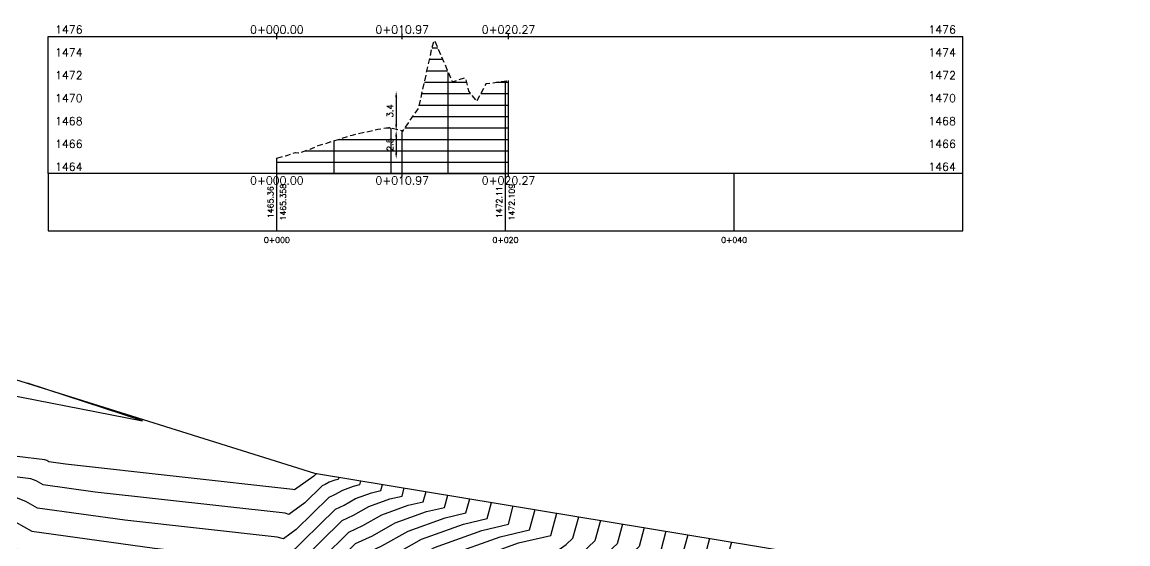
# Model space of a CAD drawing. Header units: metres. Extents: x 419533 to 423558, y 4805342 to 4807578.
# Drawn here: x 419631 to 419727.7, y 4805581.1 to 4805626.8 of the extents above; entities that cross this region are included whole.
import ezdxf

# ---------------------------------------------------------------- set-up
doc = ezdxf.new("R2010")
doc.units = ezdxf.units.M
doc.linetypes.add('DASHED', pattern=[0.75, 0.5, -0.25])
doc.linetypes.add('PHANTOM', pattern=[2.5, 1.25, -0.25, 0.25, -0.25, 0.25, -0.25])
for name, color, linetype in [('C-ROAD-PROF', 1, 'DASHED'), ('C-ROAD-PROF-GRID-GEOM', 5, 'Continuous'), ('C-ROAD-PROF-GRID-MAJR', 8, 'Continuous'), ('C-ROAD-PROF-GRID-MINR', 8, 'Continuous'), ('C-ROAD-PROF-TEXT', 11, 'Continuous'), ('C-ROAD-PROF-TICK', 7, 'Continuous'), ('C-ROAD-PROF-TTLB', 5, 'Continuous'), ('C-TINN-BNDY', 110, 'Continuous'), ('C-TOPO-MAJR', 9, 'Continuous'), ('C-TOPO-MINR', 8, 'Continuous'), ('LS', 7, 'Continuous')]:
    doc.layers.add(name, color=color, linetype=linetype)
doc.styles.get("Standard").update_dxf_attribs({"font": 'simplex.shx'})
doc.dimstyles.new('TFO75', dxfattribs={"dimscale": 3, "dimtxt": 0.18, "dimasz": 0.18, "dimexe": 0.18, "dimexo": 0.0625, "dimgap": 0.09, "dimtad": 1, "dimdec": 1, "dimzin": 0, "dimdsep": 46, "dimtxsty": 'Standard', "dimcen": 0.09, "dimse1": 1, "dimse2": 1, "dimclrd": 3, "dimclre": 3, "dimclrt": 1, "dimadec": 4, "dimazin": 0, "dimtfac": 1, "dimtdec": 1, "dimtmove": 0, "dimatfit": 3, "dimfxl": 1, "dimtolj": 1, "dimtzin": 0, "dimarcsym": 0})

# ---------------------------------------------------------------- blocks, each defined once
blk = doc.blocks.new('*D5')
at = {"color": 3, "lineweight": -2, "transparency": 16777216}
blk.add_line((419663.692, 4805620.175), (419663.692, 4805617.827), dxfattribs=at)
at = {"color": 3, "transparency": 16777216}
for points in [[(419663.602, 4805620.175), (419663.782, 4805620.175), (419663.692, 4805620.715)], [(419663.602, 4805617.827), (419663.782, 4805617.827), (419663.692, 4805617.287)]]:
    blk.add_solid(points, dxfattribs=at)
at = {"layer": 'Defpoints', "color": 0, "transparency": 16777216}
for p in [(419673.523, 4805620.715), (419663.692, 4805617.287), (419664.219, 4805617.287)]:
    blk.add_point(p, dxfattribs=at)
at = {"color": 1, "transparency": 16777216, "insert": (419663.152, 4805619.001), "char_height": 0.54, "attachment_point": 5, "rotation": 90}
blk.add_mtext('\\A1;3.4', dxfattribs=at)
blk = doc.blocks.new('*D6')
at = {"color": 3, "lineweight": -2, "transparency": 16777216}
blk.add_line((419663.692, 4805616.747), (419663.692, 4805615.347), dxfattribs=at)
at = {"color": 3, "transparency": 16777216}
for points in [[(419663.602, 4805616.747), (419663.782, 4805616.747), (419663.692, 4805617.287)], [(419663.602, 4805615.347), (419663.782, 4805615.347), (419663.692, 4805614.807)]]:
    blk.add_solid(points, dxfattribs=at)
at = {"layer": 'Defpoints', "color": 0, "transparency": 16777216}
for p in [(419664.219, 4805617.287), (419653.252, 4805614.807), (419663.692, 4805614.807)]:
    blk.add_point(p, dxfattribs=at)
at = {"color": 1, "transparency": 16777216, "insert": (419663.152, 4805616.047), "char_height": 0.54, "attachment_point": 5, "rotation": 90}
blk.add_mtext('\\A1;2.5', dxfattribs=at)
blk = doc.blocks.new('AN75 +0 +0')
at = {"linetype": 'PHANTOM', "flags": 128}
for points in [[(0, -11.382), (0, 11.382)], [(-11.382, 0), (11.382, 0)]]:
    blk.add_lwpolyline(points, dxfattribs=at)
at = {"flags": 128}
blk.add_lwpolyline([(-6.382, -6.382), (-6.382, 6.382), (6.382, 6.382), (6.382, -6.382)], close=True, dxfattribs=at)
at = {"layer": 'LS', "insert": (-2.743, -0.436), "char_height": 0.51577, "width": 9.13592, "attachment_point": 1}
blk.add_mtext('AN75\\PBase +0 Leg +0', dxfattribs=at)
blk = doc.blocks.new('tower_bases_layout_1')
at = {"rotation": 19.1881891}
blk.add_blockref('AN75 +0 +0', (419617.36, 4805580.09, 1467.78), dxfattribs=at)
blk = doc.blocks.new('leg_extensions_profiles_1')
at = {"layer": 'C-TINN-BNDY', "color": 110, "linetype": 'Continuous', "lineweight": -3, "flags": 128}
blk.add_lwpolyline([(419983.088, 4805587.314), (419931.614, 4805571.724), (419885.859, 4805568.637), (419834.59, 4805547.054), (419779.054, 4805519.401), (419771.174, 4805516.393), (419709.288, 4805488.351), (419650.698, 4805487.567), (419649.298, 4805488.029), (419632.068, 4805498.6), (419600.036, 4805585.549), (419597.002, 4805589.758), (419597.002, 4805589.758), (419600.98, 4805595.327), (419605.484, 4805596.531), (419616.473, 4805598.666), (419620.512, 4805598.174), (419623.108, 4805597.789), (419656.556, 4805587.309), (419727.697, 4805575.559), (419825.469, 4805590.324), (419912.729, 4805606.796), (419924.853, 4805609.757), (419987.124, 4805626.76)], dxfattribs=at)
at = {"layer": 'C-TOPO-MAJR', "color": 9, "linetype": 'Continuous', "lineweight": -3, "flags": 128}
for points, elevation in [([(419660.579, 4805586.645), (419660.479, 4805586.277), (419659.939, 4805586.15), (419658.985, 4805585.806), (419658.301, 4805585.421), (419657.787, 4805585.182), (419654.935, 4805582.368), (419653.819, 4805581.556), (419653.284, 4805581.714), (419639.952, 4805583.205), (419632.316, 4805584.254), (419631.286, 4805584.833), (419630.464, 4805585.149)], 1465), ([(419630.791, 4805574.695), (419643.228, 4805572.802), (419649.078, 4805571.824), (419650.18, 4805571.516), (419652.821, 4805572.071), (419653.172, 4805572.703), (419660.705, 4805580.138), (419662.441, 4805580.942), (419664.747, 4805582.241), (419667.963, 4805583.402), (419669.784, 4805583.83), (419670.121, 4805585.069)], 1470), ([(419628.443, 4805564.71), (419635.003, 4805565.341), (419641.401, 4805564.271), (419641.755, 4805564.172), (419657.695, 4805567.521), (419659.815, 4805571.334), (419663.624, 4805575.093), (419666.581, 4805576.464), (419670.509, 4805578.676), (419675.194, 4805580.368), (419676.09, 4805580.437), (419677.936, 4805580.642), (419678.572, 4805581.081), (419679.154, 4805581.624), (419679.663, 4805583.493)], 1475), ([(419689.205, 4805581.917), (419688.797, 4805580.419), (419685.211, 4805577.078), (419681.296, 4805574.373), (419676.229, 4805573.81), (419671.291, 4805571.888), (419670.043, 4805571.117), (419667.075, 4805570.296), (419666.543, 4805570.049), (419666.457, 4805569.964), (419662.57, 4805562.972), (419646.364, 4805559.567), (419641.969, 4805556.905), (419638.914, 4805555.205), (419638.912, 4805555.202), (419636.493, 4805553.158), (419628.419, 4805552.27), (419627.478, 4805551.783), (419622.759, 4805551.592), (419623.048, 4805548.219), (419619.411, 4805539.456), (419617.188, 4805538.992)], 1480)]:
    blk.add_lwpolyline(points, dxfattribs=dict(at, elevation=elevation))
at = {"layer": 'C-TOPO-MINR', "color": 8, "linetype": 'Continuous', "lineweight": -3, "flags": 128}
for points, elevation in [([(419626.846, 4805594.735), (419641.508, 4805591.893), (419631.442, 4805595.178)], 1462), ([(419656.762, 4805587.275), (419656.757, 4805587.256), (419656.729, 4805587.25), (419656.68, 4805587.232), (419656.645, 4805587.212), (419656.619, 4805587.2), (419656.473, 4805587.056), (419654.8, 4805585.84), (419654.65, 4805585.884), (419634.768, 4805588.107), (419633.317, 4805588.307), (419633.122, 4805588.417), (419632.965, 4805588.477), (419630.536, 4805588.771)], 1463), ([(419658.67, 4805586.96), (419658.618, 4805586.767), (419658.334, 4805586.7), (419657.833, 4805586.519), (419657.473, 4805586.317), (419657.203, 4805586.191), (419655.704, 4805584.712), (419654.31, 4805583.698), (419653.967, 4805583.799), (419637.36, 4805585.656), (419632.817, 4805586.281), (419632.204, 4805586.625), (419631.715, 4805586.813), (419627.978, 4805587.266)], 1464), ([(419630.368, 4805583.042), (419631.816, 4805582.228), (419642.544, 4805580.754), (419652.601, 4805579.629), (419653.328, 4805579.415), (419654.166, 4805580.024), (419658.37, 4805584.173), (419659.129, 4805584.525), (419660.137, 4805585.093), (419661.544, 4805585.601), (419662.34, 4805585.788), (419662.487, 4805586.329)], 1466), ([(419629.45, 4805581.25), (419631.315, 4805580.202), (419645.136, 4805578.303), (419651.918, 4805577.545), (419652.838, 4805577.273), (419653.397, 4805577.68), (419658.954, 4805583.165), (419659.957, 4805583.629), (419661.29, 4805584.38), (419663.148, 4805585.051), (419664.201, 4805585.298), (419664.396, 4805586.014)], 1467), ([(419630.815, 4805578.176), (419647.728, 4805575.852), (419651.235, 4805575.46), (419652.347, 4805575.132), (419652.627, 4805575.335), (419659.538, 4805582.156), (419660.785, 4805582.734), (419662.442, 4805583.667), (419664.753, 4805584.502), (419666.062, 4805584.809), (419666.304, 4805585.699)], 1468), ([(419630.677, 4805576.361), (419648.364, 4805573.67), (419650.32, 4805573.401), (419650.552, 4805573.375), (419651.856, 4805572.99), (419651.858, 4805572.991), (419660.122, 4805581.147), (419661.613, 4805581.838), (419663.594, 4805582.954), (419666.358, 4805583.952), (419667.923, 4805584.319), (419668.212, 4805585.384)], 1469), ([(419630.906, 4805573.029), (419635.396, 4805572.345), (419647.542, 4805570.313), (419648.495, 4805570.048), (419653.796, 4805571.161), (419654.501, 4805572.429), (419661.289, 4805579.129), (419663.269, 4805580.046), (419665.899, 4805581.528), (419669.567, 4805582.853), (419671.644, 4805583.341), (419672.029, 4805584.753)], 1471), ([(419630.651, 4805571.153), (419631.482, 4805571.233), (419646.007, 4805568.803), (419646.81, 4805568.579), (419654.771, 4805570.251), (419655.829, 4805572.155), (419661.873, 4805578.12), (419664.097, 4805579.151), (419667.052, 4805580.815), (419671.172, 4805582.303), (419673.505, 4805582.851), (419673.938, 4805584.438)], 1472), ([(419629.915, 4805569.005), (419632.655, 4805569.269), (419644.472, 4805567.292), (419645.125, 4805567.11), (419655.746, 4805569.341), (419657.158, 4805571.881), (419662.457, 4805577.111), (419664.925, 4805578.255), (419668.204, 4805580.102), (419672.777, 4805581.754), (419675.366, 4805582.362), (419675.846, 4805584.123)], 1473), ([(419610.664, 4805556.7), (419613.862, 4805557.368), (419615.609, 4805561.576), (419615.097, 4805567.546), (419617.847, 4805567.658), (419616.57, 4805571.032), (419621.631, 4805568.922), (419624.464, 4805568.393), (419625.799, 4805568.33), (419626.663, 4805567.144), (419627.704, 4805566.801), (419629.179, 4805566.857), (419633.829, 4805567.305), (419642.937, 4805565.781), (419643.44, 4805565.641), (419656.72, 4805568.431), (419658.486, 4805571.608), (419663.04, 4805576.102), (419665.753, 4805577.359), (419669.356, 4805579.389), (419674.382, 4805581.204), (419677.227, 4805581.872), (419677.754, 4805583.808)], 1474), ([(419681.571, 4805583.177), (419681.082, 4805581.383), (419679.899, 4805580.281), (419678.608, 4805579.388), (419674.857, 4805578.972), (419674.344, 4805578.932), (419671.661, 4805577.963), (419667.409, 4805575.568), (419664.208, 4805574.085), (419661.143, 4805571.06), (419658.67, 4805566.611), (419640.07, 4805562.704), (419639.866, 4805562.76), (419636.176, 4805563.378), (419627.707, 4805562.562)], 1476), ([(419683.48, 4805582.862), (419683.011, 4805581.142), (419681.227, 4805579.48), (419679.28, 4805578.135), (419673.624, 4805577.506), (419673.494, 4805577.496), (419672.813, 4805577.25), (419668.236, 4805574.672), (419664.792, 4805573.076), (419662.472, 4805570.786), (419659.645, 4805565.701), (419638.385, 4805561.235), (419638.331, 4805561.25), (419637.35, 4805561.414), (419626.971, 4805560.414), (419626.555, 4805560.398), (419625.464, 4805559.834), (419618.928, 4805559.569), (419619.329, 4805554.897), (419616.637, 4805548.412), (419613.926, 4805547.846)], 1477), ([(419685.388, 4805582.547), (419684.94, 4805580.901), (419682.555, 4805578.679), (419679.952, 4805576.881), (419673.955, 4805576.215), (419672.134, 4805575.505), (419669.064, 4805573.776), (419665.375, 4805572.067), (419663.8, 4805570.512), (419660.62, 4805564.792), (419639.852, 4805560.428), (419638.789, 4805559.784), (419638.05, 4805559.373), (419638.05, 4805559.373), (419637.465, 4805558.878), (419627.318, 4805557.763), (419626.136, 4805557.15), (419620.205, 4805556.91), (419620.568, 4805552.671), (419617.561, 4805545.427), (419615.013, 4805544.894)], 1478), ([(419687.296, 4805582.232), (419686.868, 4805580.66), (419683.883, 4805577.879), (419680.624, 4805575.627), (419675.092, 4805575.013), (419670.51, 4805573.229), (419669.892, 4805572.881), (419665.959, 4805571.058), (419665.129, 4805570.238), (419661.595, 4805563.882), (419643.108, 4805559.997), (419640.379, 4805558.345), (419638.482, 4805557.289), (419638.481, 4805557.288), (419636.979, 4805556.018), (419627.869, 4805555.016), (419626.807, 4805554.466), (419621.482, 4805554.251), (419621.808, 4805550.445), (419618.486, 4805542.441), (419616.1, 4805541.943)], 1479), ([(419691.113, 4805581.601), (419690.725, 4805580.178), (419686.539, 4805576.277), (419681.968, 4805573.12), (419677.366, 4805572.608), (419672.881, 4805570.862), (419669.966, 4805569.06), (419666.975, 4805568.233), (419663.544, 4805562.062), (419649.62, 4805559.136), (419643.559, 4805555.465), (419639.345, 4805553.121), (419639.343, 4805553.117), (419636.006, 4805550.298), (419628.97, 4805549.524), (419628.149, 4805549.099), (419624.036, 4805548.933), (419624.288, 4805545.993), (419620.336, 4805536.471), (419618.275, 4805536.041)], 1481), ([(419693.022, 4805581.286), (419692.654, 4805579.937), (419687.866, 4805575.477), (419682.64, 4805571.866), (419678.504, 4805571.406), (419674.471, 4805569.837), (419669.889, 4805567.004), (419667.388, 4805566.312), (419664.519, 4805561.152), (419652.876, 4805558.705), (419645.149, 4805554.025), (419639.777, 4805551.037), (419639.773, 4805551.032), (419635.52, 4805547.438), (419629.52, 4805546.778), (419628.82, 4805546.416), (419625.313, 4805546.273), (419625.528, 4805543.767), (419621.261, 4805533.486), (419619.362, 4805533.089)], 1482)]:
    blk.add_lwpolyline(points, dxfattribs=dict(at, elevation=elevation))

msp = doc.modelspace()

# ---------------------------------------------------------------- linework, layer by layer
at = {"layer": 'C-ROAD-PROF', "color": 1, "linetype": 'DASHED', "lineweight": -3, "flags": 128}
msp.add_lwpolyline([(419653.252, 4805614.865), (419654.121, 4805615.095), (419654.89, 4805615.36), (419655.144, 4805615.328), (419655.181, 4805615.321), (419656.173, 4805615.645), (419656.877, 4805615.956), (419658.338, 4805616.408), (419658.52, 4805616.466), (419659.835, 4805616.881), (419659.962, 4805616.915), (419662.079, 4805617.387), (419663.03, 4805617.543), (419664.211, 4805617.283), (419664.219, 4805617.282), (419664.22, 4805617.282), (419664.232, 4805617.215), (419664.244, 4805617.165), (419664.246, 4805617.17), (419664.255, 4805617.235), (419664.289, 4805617.271), (419665.655, 4805619.209), (419666.834, 4805624.521), (419667.04, 4805625.185), (419668.601, 4805621.537), (419669.723, 4805621.911), (419670.029, 4805620.73), (419670.729, 4805619.823), (419671.565, 4805621.358), (419671.606, 4805621.392), (419673.523, 4805621.654)], dxfattribs=at)
at = {"layer": 'C-ROAD-PROF-GRID-GEOM', "color": 5, "linetype": 'Continuous', "lineweight": -3}
for p, q in [((419673.523, 4805613.507), (419673.523, 4805621.654)), ((419664.219, 4805613.507), (419664.219, 4805617.282)), ((419653.252, 4805613.507), (419653.252, 4805614.865))]:
    msp.add_line(p, q, dxfattribs=at)
at = {"layer": 'C-ROAD-PROF-GRID-MAJR', "color": 8, "linetype": 'Continuous', "lineweight": -3}
for p, q in [((419666.609, 4805623.507), (419667.758, 4805623.507)), ((419673.252, 4805613.507), (419673.252, 4805621.617)), ((419666.165, 4805621.507), (419669.828, 4805621.507)), ((419672.45, 4805621.507), (419673.523, 4805621.507)), ((419665.721, 4805619.507), (419673.523, 4805619.507)), ((419662.813, 4805617.507), (419663.191, 4805617.507)), ((419664.455, 4805617.507), (419673.523, 4805617.507)), ((419653.252, 4805613.507), (419653.252, 4805614.865)), ((419655.751, 4805615.507), (419673.523, 4805615.507)), ((419653.252, 4805613.507), (419673.523, 4805613.507))]:
    msp.add_line(p, q, dxfattribs=at)
at = {"layer": 'C-ROAD-PROF-GRID-MINR', "color": 8, "linetype": 'Continuous', "lineweight": -3}
for p, q in [((419666.831, 4805624.507), (419667.33, 4805624.507)), ((419666.387, 4805622.507), (419668.186, 4805622.507)), ((419668.252, 4805613.507), (419668.252, 4805622.351)), ((419665.943, 4805620.507), (419670.201, 4805620.507)), ((419671.102, 4805620.507), (419673.523, 4805620.507)), ((419665.16, 4805618.507), (419673.523, 4805618.507)), ((419663.252, 4805613.507), (419663.252, 4805617.494)), ((419658.252, 4805613.507), (419658.252, 4805616.382)), ((419658.651, 4805616.507), (419673.523, 4805616.507)), ((419653.252, 4805614.507), (419673.523, 4805614.507))]:
    msp.add_line(p, q, dxfattribs=at)
at = {"layer": 'C-ROAD-PROF-TEXT', "color": 11, "linetype": 'Continuous', "lineweight": -3}
for p, q in [((419653.252, 4805625.257), (419653.252, 4805625.757)), ((419664.219, 4805625.257), (419664.219, 4805625.757)), ((419673.523, 4805625.257), (419673.523, 4805625.757)), ((419653.252, 4805613.257), (419653.252, 4805613.757)), ((419664.219, 4805613.257), (419664.219, 4805613.757)), ((419673.523, 4805613.257), (419673.523, 4805613.757))]:
    msp.add_line(p, q, dxfattribs=at)
at = {"layer": 'C-ROAD-PROF-TICK', "color": 7, "linetype": 'Continuous', "lineweight": -3}
for p, q in [((419653.252, 4805608.507), (419653.252, 4805613.507)), ((419673.252, 4805608.507), (419673.252, 4805613.507)), ((419693.252, 4805608.507), (419693.252, 4805613.507))]:
    msp.add_line(p, q, dxfattribs=at)
at = {"layer": 'C-ROAD-PROF-TTLB', "color": 5, "linetype": 'Continuous', "lineweight": -3}
for p, q in [((419633.252, 4805613.507), (419633.252, 4805625.507)), ((419633.252, 4805625.507), (419713.252, 4805625.507)), ((419713.252, 4805613.507), (419713.252, 4805625.507))]:
    msp.add_line(p, q, dxfattribs=at)
msp.add_3dface([(419633.252, 4805608.507), (419713.252, 4805608.507), (419713.252, 4805613.507), (419633.252, 4805613.507)], dxfattribs=at)
at = {"layer": 'C-TOPO-MAJR', "color": 9, "linetype": 'Continuous', "lineweight": -3, "flags": 128}
for points, elevation in [([(419660.579, 4805586.645), (419660.479, 4805586.277), (419659.939, 4805586.15), (419658.985, 4805585.806), (419658.301, 4805585.421), (419657.787, 4805585.182), (419654.935, 4805582.368), (419653.819, 4805581.556), (419653.284, 4805581.714), (419639.952, 4805583.205), (419632.316, 4805584.254), (419631.286, 4805584.833), (419630.464, 4805585.149)], 1465), ([(419630.791, 4805574.695), (419643.228, 4805572.802), (419649.078, 4805571.824), (419650.18, 4805571.516), (419652.821, 4805572.071), (419653.172, 4805572.703), (419660.705, 4805580.138), (419662.441, 4805580.942), (419664.747, 4805582.241), (419667.963, 4805583.402), (419669.784, 4805583.83), (419670.121, 4805585.069)], 1470), ([(419628.443, 4805564.71), (419635.003, 4805565.341), (419641.401, 4805564.271), (419641.755, 4805564.172), (419657.695, 4805567.521), (419659.815, 4805571.334), (419663.624, 4805575.093), (419666.581, 4805576.464), (419670.509, 4805578.676), (419675.194, 4805580.368), (419676.09, 4805580.437), (419677.936, 4805580.642), (419678.572, 4805581.081), (419679.154, 4805581.624), (419679.663, 4805583.493)], 1475), ([(419689.205, 4805581.917), (419688.797, 4805580.419), (419685.211, 4805577.078), (419681.296, 4805574.373), (419676.229, 4805573.81), (419671.291, 4805571.888), (419670.043, 4805571.117), (419667.075, 4805570.296), (419666.543, 4805570.049), (419666.457, 4805569.964), (419662.57, 4805562.972), (419646.364, 4805559.567), (419641.969, 4805556.905), (419638.914, 4805555.205), (419638.912, 4805555.202), (419636.493, 4805553.158), (419628.419, 4805552.27), (419627.478, 4805551.783), (419622.759, 4805551.592), (419623.048, 4805548.219), (419619.411, 4805539.456), (419617.188, 4805538.992)], 1480)]:
    msp.add_lwpolyline(points, dxfattribs=dict(at, elevation=elevation))
at = {"layer": 'C-TOPO-MINR', "color": 8, "linetype": 'Continuous', "lineweight": -3, "flags": 128}
for points, elevation in [([(419626.846, 4805594.735), (419641.508, 4805591.893), (419631.442, 4805595.178)], 1462), ([(419656.762, 4805587.275), (419656.757, 4805587.256), (419656.729, 4805587.25), (419656.68, 4805587.232), (419656.645, 4805587.212), (419656.619, 4805587.2), (419656.473, 4805587.056), (419654.8, 4805585.84), (419654.65, 4805585.884), (419634.768, 4805588.107), (419633.317, 4805588.307), (419633.122, 4805588.417), (419632.965, 4805588.477), (419630.536, 4805588.771)], 1463), ([(419658.67, 4805586.96), (419658.618, 4805586.767), (419658.334, 4805586.7), (419657.833, 4805586.519), (419657.473, 4805586.317), (419657.203, 4805586.191), (419655.704, 4805584.712), (419654.31, 4805583.698), (419653.967, 4805583.799), (419637.36, 4805585.656), (419632.817, 4805586.281), (419632.204, 4805586.625), (419631.715, 4805586.813), (419627.978, 4805587.266)], 1464), ([(419629.45, 4805581.25), (419631.315, 4805580.202), (419645.136, 4805578.303), (419651.918, 4805577.545), (419652.838, 4805577.273), (419653.397, 4805577.68), (419658.954, 4805583.165), (419659.957, 4805583.629), (419661.29, 4805584.38), (419663.148, 4805585.051), (419664.201, 4805585.298), (419664.396, 4805586.014)], 1467), ([(419630.368, 4805583.042), (419631.816, 4805582.228), (419642.544, 4805580.754), (419652.601, 4805579.629), (419653.328, 4805579.415), (419654.166, 4805580.024), (419658.37, 4805584.173), (419659.129, 4805584.525), (419660.137, 4805585.093), (419661.544, 4805585.601), (419662.34, 4805585.788), (419662.487, 4805586.329)], 1466), ([(419630.677, 4805576.361), (419648.364, 4805573.67), (419650.32, 4805573.401), (419650.552, 4805573.375), (419651.856, 4805572.99), (419651.858, 4805572.991), (419660.122, 4805581.147), (419661.613, 4805581.838), (419663.594, 4805582.954), (419666.358, 4805583.952), (419667.923, 4805584.319), (419668.212, 4805585.384)], 1469), ([(419630.815, 4805578.176), (419647.728, 4805575.852), (419651.235, 4805575.46), (419652.347, 4805575.132), (419652.627, 4805575.335), (419659.538, 4805582.156), (419660.785, 4805582.734), (419662.442, 4805583.667), (419664.753, 4805584.502), (419666.062, 4805584.809), (419666.304, 4805585.699)], 1468), ([(419629.915, 4805569.005), (419632.655, 4805569.269), (419644.472, 4805567.292), (419645.125, 4805567.11), (419655.746, 4805569.341), (419657.158, 4805571.881), (419662.457, 4805577.111), (419664.925, 4805578.255), (419668.204, 4805580.102), (419672.777, 4805581.754), (419675.366, 4805582.362), (419675.846, 4805584.123)], 1473), ([(419630.651, 4805571.153), (419631.482, 4805571.233), (419646.007, 4805568.803), (419646.81, 4805568.579), (419654.771, 4805570.251), (419655.829, 4805572.155), (419661.873, 4805578.12), (419664.097, 4805579.151), (419667.052, 4805580.815), (419671.172, 4805582.303), (419673.505, 4805582.851), (419673.938, 4805584.438)], 1472), ([(419630.906, 4805573.029), (419635.396, 4805572.345), (419647.542, 4805570.313), (419648.495, 4805570.048), (419653.796, 4805571.161), (419654.501, 4805572.429), (419661.289, 4805579.129), (419663.269, 4805580.046), (419665.899, 4805581.528), (419669.567, 4805582.853), (419671.644, 4805583.341), (419672.029, 4805584.753)], 1471), ([(419610.664, 4805556.7), (419613.862, 4805557.368), (419615.609, 4805561.576), (419615.097, 4805567.546), (419617.847, 4805567.658), (419616.57, 4805571.032), (419621.631, 4805568.922), (419624.464, 4805568.393), (419625.799, 4805568.33), (419626.663, 4805567.144), (419627.704, 4805566.801), (419629.179, 4805566.857), (419633.829, 4805567.305), (419642.937, 4805565.781), (419643.44, 4805565.641), (419656.72, 4805568.431), (419658.486, 4805571.608), (419663.04, 4805576.102), (419665.753, 4805577.359), (419669.356, 4805579.389), (419674.382, 4805581.204), (419677.227, 4805581.872), (419677.754, 4805583.808)], 1474), ([(419681.571, 4805583.177), (419681.082, 4805581.383), (419679.899, 4805580.281), (419678.608, 4805579.388), (419674.857, 4805578.972), (419674.344, 4805578.932), (419671.661, 4805577.963), (419667.409, 4805575.568), (419664.208, 4805574.085), (419661.143, 4805571.06), (419658.67, 4805566.611), (419640.07, 4805562.704), (419639.866, 4805562.76), (419636.176, 4805563.378), (419627.707, 4805562.562)], 1476), ([(419683.48, 4805582.862), (419683.011, 4805581.142), (419681.227, 4805579.48), (419679.28, 4805578.135), (419673.624, 4805577.506), (419673.494, 4805577.496), (419672.813, 4805577.25), (419668.236, 4805574.672), (419664.792, 4805573.076), (419662.472, 4805570.786), (419659.645, 4805565.701), (419638.385, 4805561.235), (419638.331, 4805561.25), (419637.35, 4805561.414), (419626.971, 4805560.414), (419626.555, 4805560.398), (419625.464, 4805559.834), (419618.928, 4805559.569), (419619.329, 4805554.897), (419616.637, 4805548.412), (419613.926, 4805547.846)], 1477), ([(419685.388, 4805582.547), (419684.94, 4805580.901), (419682.555, 4805578.679), (419679.952, 4805576.881), (419673.955, 4805576.215), (419672.134, 4805575.505), (419669.064, 4805573.776), (419665.375, 4805572.067), (419663.8, 4805570.512), (419660.62, 4805564.792), (419639.852, 4805560.428), (419638.789, 4805559.784), (419638.05, 4805559.373), (419638.05, 4805559.373), (419637.465, 4805558.878), (419627.318, 4805557.763), (419626.136, 4805557.15), (419620.205, 4805556.91), (419620.568, 4805552.671), (419617.561, 4805545.427), (419615.013, 4805544.894)], 1478), ([(419687.296, 4805582.232), (419686.868, 4805580.66), (419683.883, 4805577.879), (419680.624, 4805575.627), (419675.092, 4805575.013), (419670.51, 4805573.229), (419669.892, 4805572.881), (419665.959, 4805571.058), (419665.129, 4805570.238), (419661.595, 4805563.882), (419643.108, 4805559.997), (419640.379, 4805558.345), (419638.482, 4805557.289), (419638.481, 4805557.288), (419636.979, 4805556.018), (419627.869, 4805555.016), (419626.807, 4805554.466), (419621.482, 4805554.251), (419621.808, 4805550.445), (419618.486, 4805542.441), (419616.1, 4805541.943)], 1479), ([(419691.113, 4805581.601), (419690.725, 4805580.178), (419686.539, 4805576.277), (419681.968, 4805573.12), (419677.366, 4805572.608), (419672.881, 4805570.862), (419669.966, 4805569.06), (419666.975, 4805568.233), (419663.544, 4805562.062), (419649.62, 4805559.136), (419643.559, 4805555.465), (419639.345, 4805553.121), (419639.343, 4805553.117), (419636.006, 4805550.298), (419628.97, 4805549.524), (419628.149, 4805549.099), (419624.036, 4805548.933), (419624.288, 4805545.993), (419620.336, 4805536.471), (419618.275, 4805536.041)], 1481), ([(419693.022, 4805581.286), (419692.654, 4805579.937), (419687.866, 4805575.477), (419682.64, 4805571.866), (419678.504, 4805571.406), (419674.471, 4805569.837), (419669.889, 4805567.004), (419667.388, 4805566.312), (419664.519, 4805561.152), (419652.876, 4805558.705), (419645.149, 4805554.025), (419639.777, 4805551.037), (419639.773, 4805551.032), (419635.52, 4805547.438), (419629.52, 4805546.778), (419628.82, 4805546.416), (419625.313, 4805546.273), (419625.528, 4805543.767), (419621.261, 4805533.486), (419619.362, 4805533.089)], 1482)]:
    msp.add_lwpolyline(points, dxfattribs=dict(at, elevation=elevation))

# ---------------------------------------------------------------- block references
for name in ['leg_extensions_profiles_1', 'tower_bases_layout_1']:
    msp.add_blockref(name, (0, 0))

# ---------------------------------------------------------------- texts
at = {"layer": 'C-ROAD-PROF-TEXT', "color": 11, "linetype": 'Continuous', "lineweight": -3}
for s, insert, char_height, attachment_point in [('1476', (419636.251, 4805626.107), 0.7, 6), ('0+000.00', (419653.252, 4805625.757), 0.7, 8), ('0+010.97', (419664.219, 4805625.757), 0.7, 8), ('0+020.27', (419673.523, 4805625.757), 0.7, 8), ('{\\C256;1476}', (419710.253, 4805626.107), 0.7, 4), ('1474', (419636.251, 4805624.107), 0.7, 6), ('{\\C256;1474}', (419710.253, 4805624.107), 0.7, 4), ('1472', (419636.251, 4805622.107), 0.7, 6), ('{\\C256;1472}', (419710.253, 4805622.107), 0.7, 4), ('1470', (419636.251, 4805620.107), 0.7, 6), ('{\\C256;1470}', (419710.253, 4805620.107), 0.7, 4), ('1468', (419636.251, 4805618.107), 0.7, 6), ('{\\C256;1468}', (419710.253, 4805618.107), 0.7, 4), ('1466', (419636.251, 4805616.107), 0.7, 6), ('{\\C256;1466}', (419710.253, 4805616.107), 0.7, 4), ('1464', (419636.251, 4805614.107), 0.7, 6), ('{\\C256;1464}', (419710.253, 4805614.107), 0.7, 4), ('0+000.00', (419653.252, 4805613.257), 0.7, 2), ('0+010.97', (419664.219, 4805613.257), 0.7, 2), ('0+020.27', (419673.523, 4805613.257), 0.7, 2), ('0+000', (419653.252, 4805607.957), 0.5, 2), ('0+020', (419673.252, 4805607.957), 0.5, 2), ('0+040', (419693.252, 4805607.957), 0.5, 2)]:
    msp.add_mtext(s, dxfattribs=dict(at, insert=insert, char_height=char_height, attachment_point=attachment_point))
at = {"layer": 'C-ROAD-PROF-TEXT', "color": 11, "linetype": 'Continuous', "lineweight": -3, "char_height": 0.5, "rotation": 90}
for s, insert, attachment_point in [('1465.36', (419652.952, 4805611.007), 8), ('1465.358', (419653.552, 4805611.007), 2), ('1472.11', (419672.952, 4805611.007), 8), ('1472.109', (419673.552, 4805611.007), 2)]:
    msp.add_mtext(s, dxfattribs=dict(at, insert=insert, attachment_point=attachment_point))

# ---------------------------------------------------------------- dimensions: what is measured, and where the dimension line sits
dim = msp.add_linear_dim(base=(419663.692, 4805617.287), p1=(419673.523, 4805620.715), p2=(419664.219, 4805617.287), angle=90, dimstyle='TFO75')
dim.commit()
dim.dimension.update_dxf_attribs({"geometry": '*D5', "text_midpoint": (419663.152, 4805619.001)})
dim = msp.add_linear_dim(base=(419663.692, 4805614.807), p1=(419664.219, 4805617.287), p2=(419653.252, 4805614.807), angle=90, dimstyle='TFO75', override={"dimtmove": 1})
dim.commit()
dim.dimension.update_dxf_attribs({"geometry": '*D6', "text_midpoint": (419663.152, 4805616.047)})

doc.saveas('drawing.dxf')
